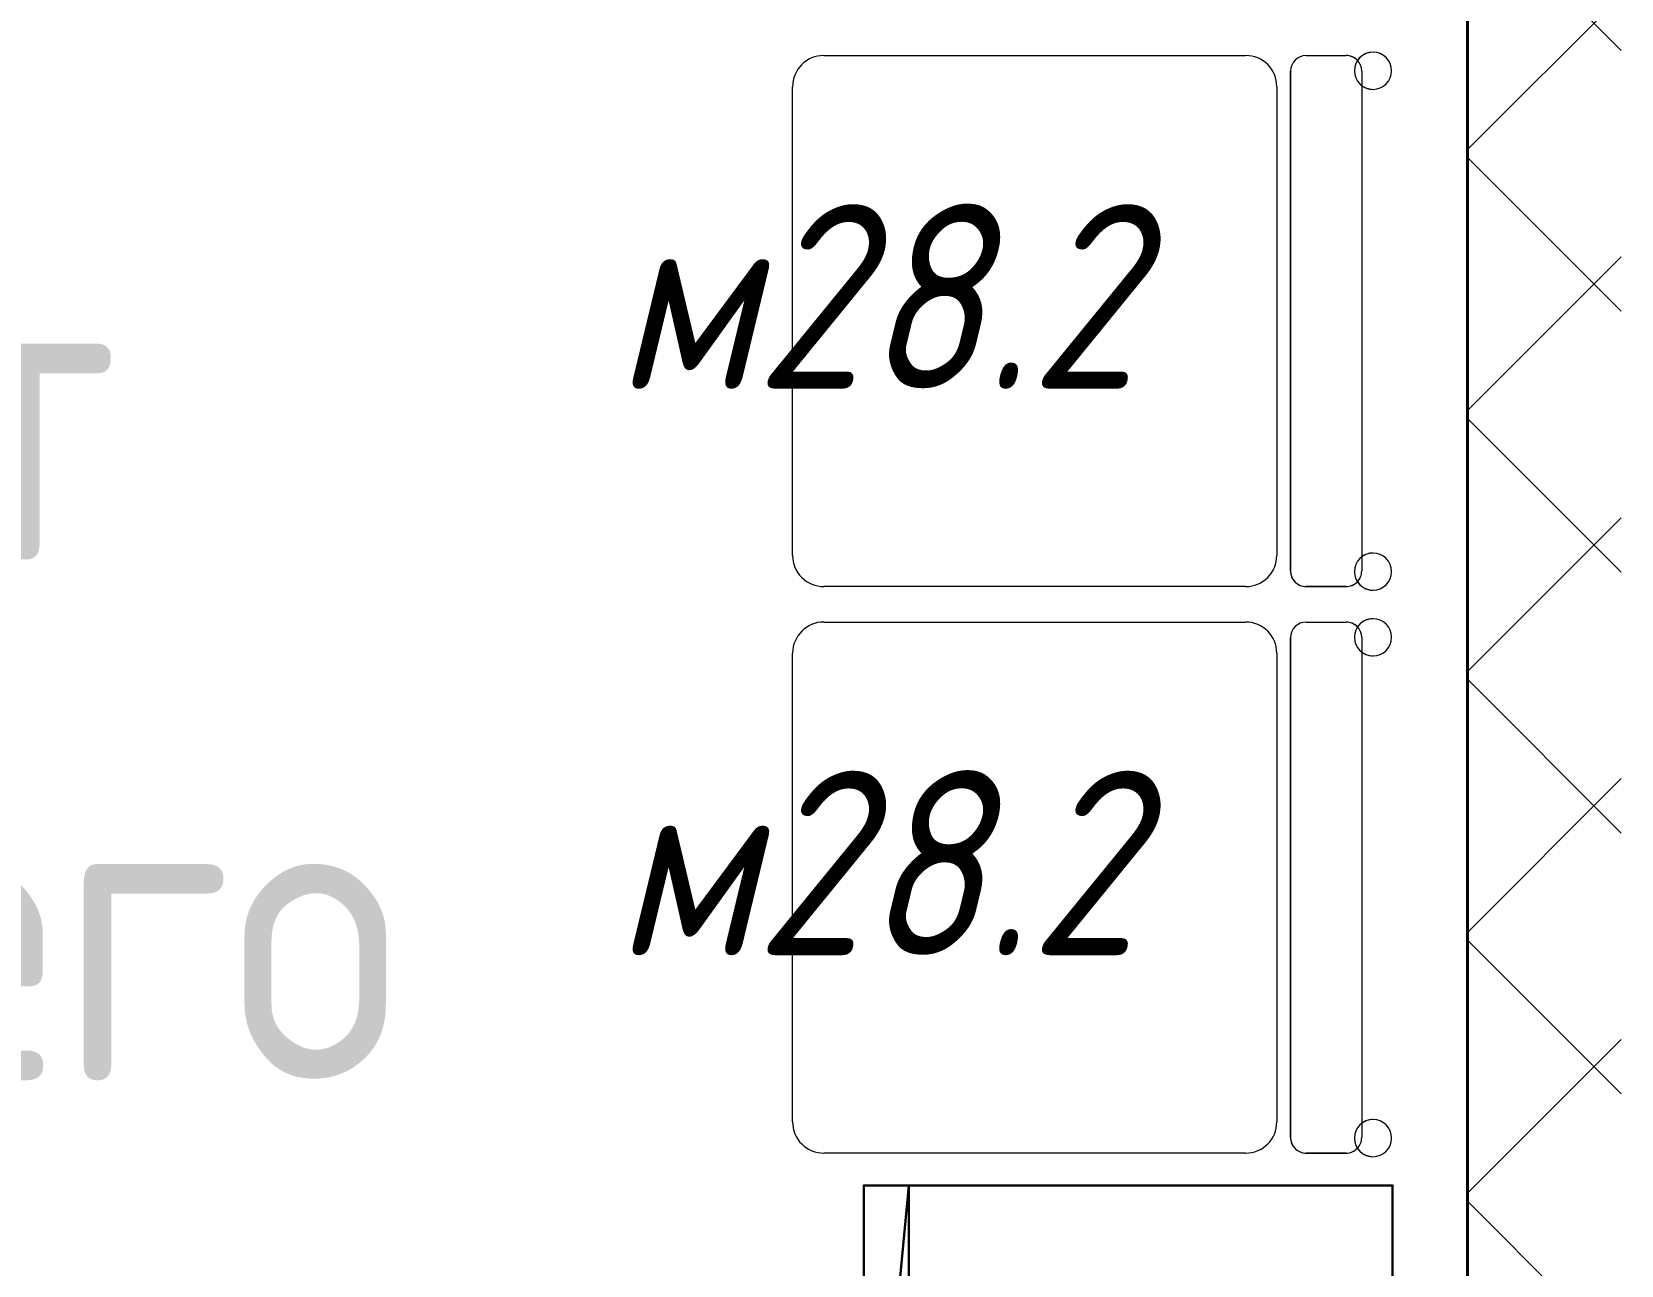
# Model space of a CAD drawing. Header units: millimetres. Extents: x -32954 to 151739, y -65671 to 56243.
# Drawn here: x -6467 to -5175, y -51257 to -50254 of the extents above; entities that cross this region are included whole.
import ezdxf

# ---------------------------------------------------------------- set-up
doc = ezdxf.new("R2010")
doc.units = ezdxf.units.MM
for name, color, linetype, lineweight in [('I-FURN', 7, 'Continuous', 9), ('I-FURN-IDEN', 7, 'Continuous', 9), ('Марки помещений', 7, 'Continuous', 18), ('Стены разрез', 7, 'Continuous', 40), ('ТХ_оборудование', 6, 'Continuous', 30)]:
    doc.layers.add(name, color=color, linetype=linetype, lineweight=lineweight)
doc.styles.add('GOST Common', font='GOST_Common.ttf', dxfattribs={"width": 0.9, "height": 250})
doc.styles.add('GOST Common_I', font='GOST_Common Italic.ttf', dxfattribs={"width": 0.9, "height": 150})

# ---------------------------------------------------------------- blocks, each defined once
blk = doc.blocks.new('М28_Стул для посетителей - 28_2_Стул для посетителей руководитель-10519959-О_ТХ_01')
at = {"layer": 'I-FURN'}
for p, q in [((-203.2, 221.4), (203.2, 221.4)), ((-191.6, 221.4), (191.8, 221.4)), ((-215.9, 176.2), (-215.9, 208.7)), ((-215.9, 176.2), (-215.9, 208.7)), ((215.9, 208.7), (215.9, 176.2)), ((215.9, 176.2), (215.9, 208.7)), ((203.2, 163.5), (-203.2, 163.5)), ((-203.2, 163.5), (203.2, 163.5)), ((-190.5, 152.4), (190.5, 152.4)), ((-215.9, -215.9), (-215.9, 127)), ((215.9, 127), (215.9, -215.9)), ((190.5, -241.3), (-190.5, -241.3))]:
    blk.add_line(p, q, dxfattribs=at)
for centre, radius, start, end in [((-203.5, 230.6), 15.1, 0, 180), ((-203.5, 230.6), 15.1, 0, 180), ((203.7, 230.6), 15.1, 0, 180), ((203.7, 230.6), 15.1, 0, 180), ((-203.5, 230.6), 15.1, 180, 236.5145), ((-203.5, 230.6), 15.1, 180, 0), ((-203.2, 208.7), 12.7, 90, 180), ((-203.5, 230.6), 15.1, 322.2829, 0), ((203.7, 230.6), 15.1, 180, 217.7171), ((203.7, 230.6), 15.1, 180, 0), ((203.2, 208.7), 12.7, 360, 90), ((203.7, 230.6), 15.1, 302.8064, 0), ((-203.2, 208.7), 12.7, 132.5907, 180), ((203.2, 208.7), 12.7, 0, 46.7621), ((-203.2, 176.2), 12.7, 180, 270), ((-203.2, 176.2), 12.7, 180, 270), ((203.2, 176.2), 12.7, 270, 0), ((203.2, 176.2), 12.7, 270, 360), ((-190.5, 127), 25.4, 90, 180), ((190.5, 127), 25.4, 0, 90), ((-190.5, -215.9), 25.4, 180, 270), ((190.5, -215.9), 25.4, 270, 0)]:
    blk.add_arc(centre, radius, start, end, dxfattribs=at)
blk = doc.blocks.new('Шкаф серый одежды')
at = {"layer": 'ТХ_оборудование', "color": 253, "true_color": 0x9898cc}
for p, q in [((32471, 433110), (32080.2, 433073.2)), ((32980.2, 433073.2), (32591, 433110)), ((32080.2, 433073.2), (32980.2, 433073.2))]:
    blk.add_line(p, q, dxfattribs=at)
blk.add_lwpolyline([(32080.2, 432680), (32980.2, 432680), (32980.2, 433110), (32080.2, 433110)], close=True, dxfattribs=at)

msp = doc.modelspace()

# ---------------------------------------------------------------- hatches: boundary and pattern name
at = {"layer": 'Стены разрез', "lineweight": 9}
h = msp.add_hatch(dxfattribs=at)
h.set_pattern_fill('FP_1', color=256, style=0, pattern_type=2)
h.set_pattern_definition([(45, (-1e-11, -50353.12), (-106.066, 106.066), []), (135, (-1e-11, -50353.12), (-106.066, -106.066), [])])
h.paths.add_polyline_path([(-5300, -53723.1), (-5175, -53723.1), (-5175, -48303.1), (-5300, -48303.1), (-5300, -50588.5)])

# ---------------------------------------------------------------- linework, layer by layer
at = {"layer": 'Стены разрез'}
msp.add_line((-5300, -48323.1), (-5300, -53723.1), dxfattribs=at)

# ---------------------------------------------------------------- block references
at = {"layer": 'I-FURN', "rotation": 270.0000000000007}
for p in [(-5607.4, -50489.2), (-5607.4, -50949.8)]:
    msp.add_blockref('М28_Стул для посетителей - 28_2_Стул для посетителей руководитель-10519959-О_ТХ_01', p, dxfattribs=at)
at = {"layer": 'ТХ_оборудование', "color": 1, "rotation": 90}
msp.add_blockref('Шкаф серый одежды', (427319.1, -84172.1), dxfattribs=at)

# ---------------------------------------------------------------- texts
at = {"layer": 'I-FURN-IDEN', "char_height": 150, "attachment_point": 1, "style": 'GOST Common_I'}
for s, insert, width in [('28.2', (-5879.7, -50394.2), 418.481), ('\\fGOST Common|b0|i1|c204|p34|;\\W.9;м', (-5992.8, -50394.2), 137.089), ('28.2', (-5879.7, -50854.8), 418.481), ('\\fGOST Common|b0|i1|c204|p34|;\\W.9;м', (-5992.8, -50854.8), 137.089)]:
    msp.add_mtext(s, dxfattribs=dict(at, insert=insert, width=width))
at = {"layer": 'Марки помещений', "lineweight": 9, "char_height": 250, "attachment_point": 1, "style": 'GOST Common'}
for s, insert, width in [('Кабинет', (-7503, -50433.1), 1457.468), ('заведующего', (-7842.3, -50856.5), 2272.784)]:
    msp.add_mtext(s, dxfattribs=dict(at, insert=insert, width=width))

doc.saveas('drawing.dxf')
